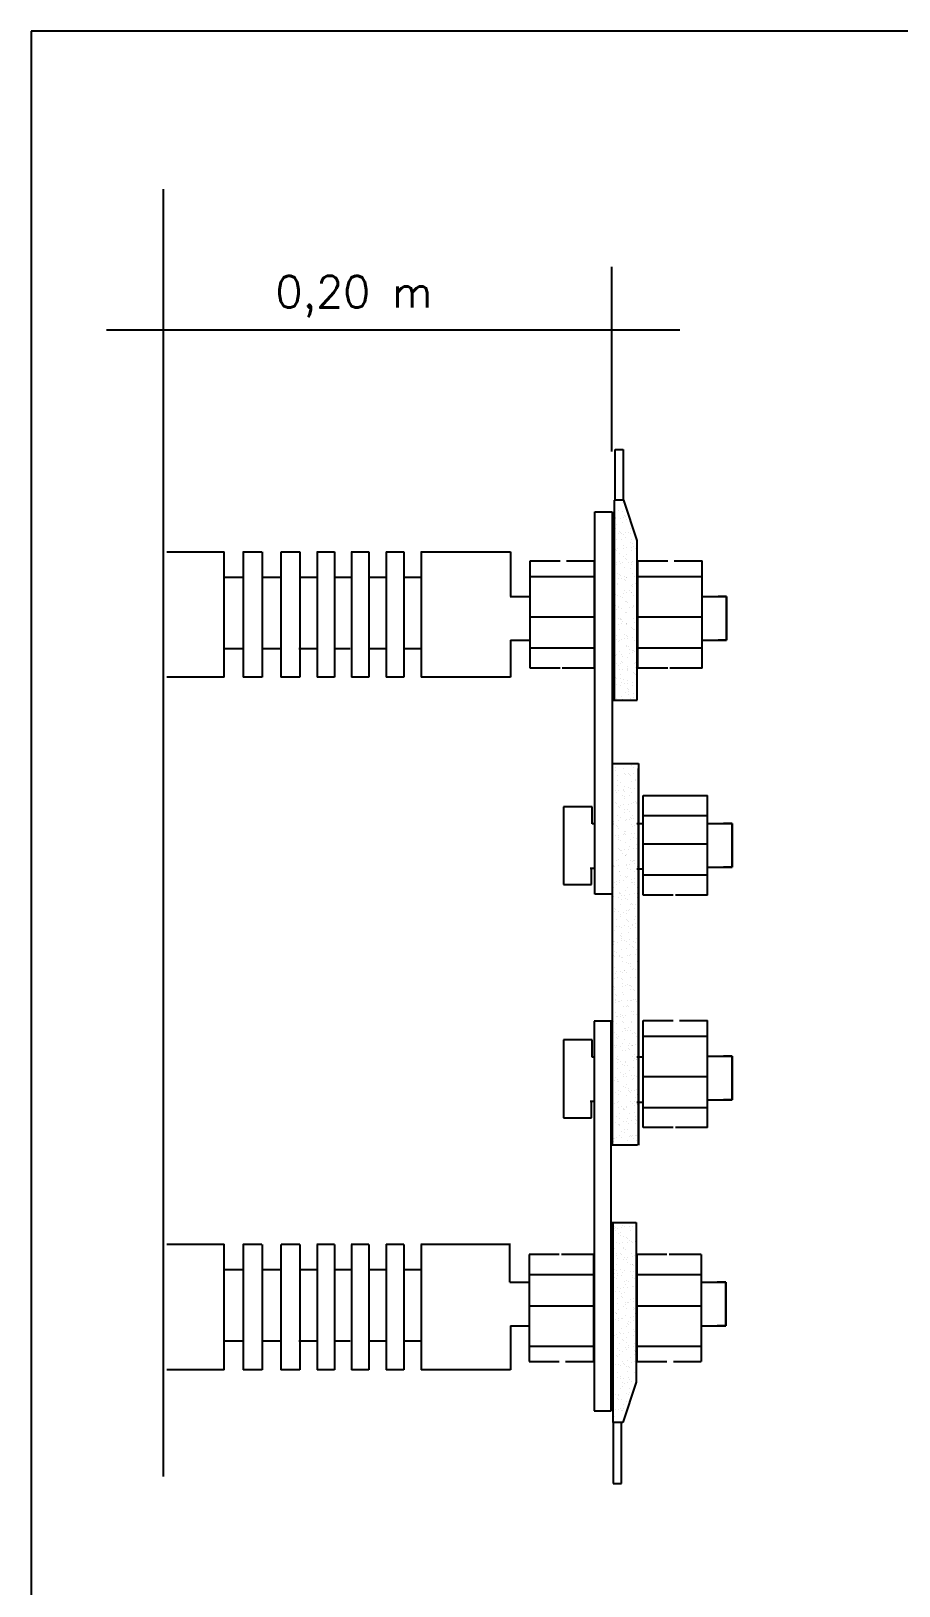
# Model space of a CAD drawing. Extents: x 0 to 0.08, y 0 to 0.13.
# Drawn here: x 0 to 0.0357, y 0.0662 to 0.1302 of the extents above; entities that cross this region are included whole.
import ezdxf

# ---------------------------------------------------------------- set-up
doc = ezdxf.new("R2010")
doc.units = 0
doc.header["$LTSCALE"] = 250
doc.header["$MEASUREMENT"] = 0
doc.layers.get('0').update_dxf_attribs({"linetype": 'CONTINUOUS'})
doc.layers.add('PARA-RAIOS', color=7, linetype='CONTINUOUS')
doc.styles.add('ROMANS', font='ROMANS', dxfattribs={"height": 150})

# ---------------------------------------------------------------- blocks, each defined once
blk = doc.blocks.new('*X0')
at = {"color": 0}
for p, q in [((38579.6, 62532.4), (38579.6, 62532.4)), ((38593.2, 62534.1), (38593.2, 62534.1)), ((38580.1, 62509.7), (38580.1, 62509.7)), ((38580.7, 62506.6), (38580.7, 62506.6)), ((38586, 62521.2), (38586, 62521.2)), ((38588.8, 62507.7), (38588.8, 62507.7)), ((38592.1, 62519), (38592.1, 62519)), ((38594.3, 62509), (38594.3, 62509)), ((38595.9, 62512.1), (38595.9, 62512.1)), ((38597.8, 62510.4), (38597.8, 62510.4)), ((38598.5, 62506.3), (38598.5, 62506.3)), ((38602.4, 62509.5), (38602.4, 62509.5)), ((38580.7, 62490.4), (38580.7, 62490.4)), ((38582.6, 62496.5), (38582.6, 62496.5)), ((38584.7, 62481.2), (38584.7, 62481.2)), ((38586.4, 62484.5), (38586.4, 62484.5)), ((38588.2, 62482.8), (38588.2, 62482.8)), ((38589.9, 62481.9), (38589.9, 62481.9)), ((38592.8, 62499.7), (38592.8, 62499.7)), ((38593.4, 62480.4), (38593.4, 62480.4)), ((38598.1, 62483), (38598.1, 62483)), ((38602.4, 62483.9), (38602.4, 62483.9)), ((38606.5, 62502.4), (38606.5, 62502.4)), ((38606.6, 62481.2), (38606.6, 62481.2)), ((38606.9, 62490.8), (38606.9, 62490.8)), ((38611.6, 62484.8), (38611.6, 62484.8)), ((38578.7, 62455.3), (38578.7, 62455.3)), ((38579.3, 62458.8), (38579.3, 62458.8)), ((38580.4, 62454.8), (38580.4, 62454.8)), ((38581.3, 62471.2), (38581.3, 62471.2)), ((38582, 62451.9), (38582, 62451.9)), ((38583.5, 62456.1), (38583.5, 62456.1)), ((38590.6, 62471.5), (38590.6, 62471.5)), ((38593.9, 62456.6), (38593.9, 62456.6)), ((38594, 62461.2), (38594, 62461.2)), ((38596.9, 62474.9), (38596.9, 62474.9)), ((38599.1, 62457.2), (38599.1, 62457.2)), ((38606.9, 62465.7), (38606.9, 62465.7)), ((38607.3, 62458.3), (38607.3, 62458.3)), ((38607.5, 62471.5), (38607.5, 62471.5)), ((38608.1, 62452.2), (38608.1, 62452.2)), ((38608.7, 62464.1), (38608.7, 62464.1)), ((38610.5, 62458.9), (38610.5, 62458.9)), ((38614.7, 62456.2), (38614.7, 62456.2)), ((38617.4, 62456.1), (38617.4, 62456.1)), ((38581.4, 62429), (38581.4, 62429)), ((38582.6, 62432.6), (38582.6, 62432.6)), ((38587.4, 62447.3), (38587.4, 62447.3)), ((38587.4, 62433.8), (38587.4, 62433.8)), ((38589.6, 62430.1), (38589.6, 62430.1)), ((38591.6, 62431.1), (38591.6, 62431.1)), ((38594.7, 62441.9), (38594.7, 62441.9)), ((38597.3, 62438.2), (38597.3, 62438.2)), ((38598.7, 62446.5), (38598.7, 62446.5)), ((38599.2, 62436.5), (38599.2, 62436.5)), ((38603.2, 62431.9), (38603.2, 62431.9)), ((38607.9, 62428.5), (38607.9, 62428.5)), ((38608.4, 62432.6), (38608.4, 62432.6)), ((38608.8, 62433), (38608.8, 62433)), ((38616.5, 62433.6), (38616.5, 62433.6)), ((38583.2, 62413.4), (38583.2, 62413.4)), ((38585.5, 62403.7), (38585.5, 62403.7)), ((38587.7, 62410.6), (38587.7, 62410.6)), ((38589.6, 62408.9), (38589.6, 62408.9)), ((38590.7, 62404.4), (38590.7, 62404.4)), ((38595.3, 62422.6), (38595.3, 62422.6)), ((38595.5, 62408.7), (38595.5, 62408.7)), ((38595.9, 62403.3), (38595.9, 62403.3)), ((38598.3, 62401), (38598.3, 62401)), ((38598.8, 62405.4), (38598.8, 62405.4)), ((38599.7, 62406.1), (38599.7, 62406.1)), ((38606.8, 62421.4), (38606.8, 62421.4)), ((38609.4, 62413.7), (38609.4, 62413.7)), ((38612.4, 62407.2), (38612.4, 62407.2)), ((38578.2, 62383.1), (38578.2, 62383.1)), ((38580, 62381.4), (38580, 62381.4)), ((38581.1, 62377.2), (38581.1, 62377.2)), ((38583.7, 62396.3), (38583.7, 62396.3)), ((38583.9, 62394.1), (38583.9, 62394.1)), ((38584.5, 62374.8), (38584.5, 62374.8)), ((38588.7, 62373.4), (38588.7, 62373.4)), ((38594.7, 62379), (38594.7, 62379)), ((38596.5, 62384.1), (38596.5, 62384.1)), ((38599.9, 62379.7), (38599.9, 62379.7)), ((38603.6, 62383.7), (38603.6, 62383.7)), ((38607.8, 62381), (38607.8, 62381)), ((38608, 62380.7), (38608, 62380.7)), ((38608.2, 62391.9), (38608.2, 62391.9)), ((38610, 62394.4), (38610, 62394.4)), ((38610.1, 62390.2), (38610.1, 62390.2)), ((38610.7, 62375.2), (38610.7, 62375.2)), ((38614.9, 62396.4), (38614.9, 62396.4)), ((38579.2, 62345.9), (38579.2, 62345.9)), ((38580.5, 62358.6), (38580.5, 62358.6)), ((38582.2, 62351.5), (38582.2, 62351.5)), ((38584.7, 62355.9), (38584.7, 62355.9)), ((38585.1, 62355.6), (38585.1, 62355.6)), ((38590.3, 62352.5), (38590.3, 62352.5)), ((38591.8, 62371.3), (38591.8, 62371.3)), ((38597.2, 62364.8), (38597.2, 62364.8)), ((38597.8, 62345.5), (38597.8, 62345.5)), ((38598.7, 62364.3), (38598.7, 62364.3)), ((38599.9, 62346.2), (38599.9, 62346.2)), ((38600.5, 62362.6), (38600.5, 62362.6)), ((38603.9, 62354.3), (38603.9, 62354.3)), ((38609.1, 62355), (38609.1, 62355)), ((38609.2, 62354.6), (38609.2, 62354.6)), ((38611.3, 62355.9), (38611.3, 62355.9)), ((38611.6, 62358.7), (38611.6, 62358.7)), ((38615.8, 62356), (38615.8, 62356)), ((38617.2, 62356.1), (38617.2, 62356.1)), ((38585.7, 62336.3), (38585.7, 62336.3)), ((38586.2, 62326.1), (38586.2, 62326.1)), ((38588.6, 62333.6), (38588.6, 62333.6)), ((38589.1, 62336.7), (38589.1, 62336.7)), ((38591, 62335), (38591, 62335)), ((38591.4, 62326.8), (38591.4, 62326.8)), ((38592.8, 62330.9), (38592.8, 62330.9)), ((38598.4, 62326.3), (38598.4, 62326.3)), ((38599.5, 62327.8), (38599.5, 62327.8)), ((38599.7, 62327.1), (38599.7, 62327.1)), ((38608, 62321.2), (38608, 62321.2)), ((38611.9, 62336.6), (38611.9, 62336.6)), ((38613.1, 62329.6), (38613.1, 62329.6)), ((38579.5, 62309.2), (38579.5, 62309.2)), ((38581.4, 62307.5), (38581.4, 62307.5)), ((38581.8, 62299.6), (38581.8, 62299.6)), ((38584.9, 62296.1), (38584.9, 62296.1)), ((38586.4, 62317), (38586.4, 62317)), ((38587, 62297.8), (38587, 62297.8)), ((38590.1, 62299.5), (38590.1, 62299.5)), ((38595.4, 62301.4), (38595.4, 62301.4)), ((38596.6, 62308.5), (38596.6, 62308.5)), ((38599.1, 62307), (38599.1, 62307)), ((38600.6, 62302.1), (38600.6, 62302.1)), ((38600.9, 62305.8), (38600.9, 62305.8)), ((38608.8, 62303.2), (38608.8, 62303.2)), ((38609.6, 62318), (38609.6, 62318)), ((38611.5, 62316.3), (38611.5, 62316.3)), ((38612.6, 62317.4), (38612.6, 62317.4)), ((38613.2, 62298.1), (38613.2, 62298.1)), ((38616, 62296.2), (38616, 62296.2)), ((38580.5, 62272), (38580.5, 62272)), ((38582.9, 62273.9), (38582.9, 62273.9)), ((38587.6, 62278.5), (38587.6, 62278.5)), ((38591.1, 62274.9), (38591.1, 62274.9)), ((38593, 62271.1), (38593, 62271.1)), ((38599.7, 62287.7), (38599.7, 62287.7)), ((38600, 62290.4), (38600, 62290.4)), ((38600.3, 62268.5), (38600.3, 62268.5)), ((38601.9, 62288.7), (38601.9, 62288.7)), ((38604.6, 62276.7), (38604.6, 62276.7)), ((38604.7, 62283.5), (38604.7, 62283.5)), ((38608.9, 62280.8), (38608.9, 62280.8)), ((38609.8, 62277.4), (38609.8, 62277.4)), ((38610.6, 62280.7), (38610.6, 62280.7)), ((38613.8, 62278.8), (38613.8, 62278.8)), ((38581.7, 62258.4), (38581.7, 62258.4)), ((38585.9, 62255.7), (38585.9, 62255.7)), ((38586.9, 62248.5), (38586.9, 62248.5)), ((38588.3, 62259.2), (38588.3, 62259.2)), ((38588.9, 62239.9), (38588.9, 62239.9)), ((38590.5, 62262.8), (38590.5, 62262.8)), ((38592.2, 62249.2), (38592.2, 62249.2)), ((38592.3, 62261.1), (38592.3, 62261.1)), ((38600.3, 62250.3), (38600.3, 62250.3)), ((38601, 62253.2), (38601, 62253.2)), ((38601, 62249.2), (38601, 62249.2)), ((38601.1, 62246), (38601.1, 62246)), ((38611, 62244.1), (38611, 62244.1)), ((38612.8, 62258.4), (38612.8, 62258.4)), ((38612.8, 62242.4), (38612.8, 62242.4)), ((38613.9, 62252.1), (38613.9, 62252.1)), ((38614.4, 62259.6), (38614.4, 62259.6)), ((38615.1, 62240.3), (38615.1, 62240.3)), ((38617, 62255.7), (38617, 62255.7)), ((38578, 62220.9), (38578, 62220.9)), ((38580.9, 62235.3), (38580.9, 62235.3)), ((38582.6, 62222), (38582.6, 62222)), ((38582.8, 62233.6), (38582.8, 62233.6)), ((38589.5, 62220.7), (38589.5, 62220.7)), ((38589.7, 62233.3), (38589.7, 62233.3)), ((38591.5, 62225.6), (38591.5, 62225.6)), ((38593.9, 62230.6), (38593.9, 62230.6)), ((38596.2, 62223.8), (38596.2, 62223.8)), ((38601.4, 62224.5), (38601.4, 62224.5)), ((38601.4, 62216.5), (38601.4, 62216.5)), ((38601.6, 62229.9), (38601.6, 62229.9)), ((38603.3, 62214.8), (38603.3, 62214.8)), ((38609.1, 62221), (38609.1, 62221)), ((38609.5, 62225.6), (38609.5, 62225.6)), ((38615.7, 62221), (38615.7, 62221)), ((38581.9, 62198.1), (38581.9, 62198.1)), ((38583.7, 62196.3), (38583.7, 62196.3)), ((38586.1, 62195.9), (38586.1, 62195.9)), ((38590.2, 62201.4), (38590.2, 62201.4)), ((38591.8, 62197.4), (38591.8, 62197.4)), ((38597.8, 62208.3), (38597.8, 62208.3)), ((38602, 62205.6), (38602, 62205.6)), ((38602.2, 62210.7), (38602.2, 62210.7)), ((38605.4, 62199.2), (38605.4, 62199.2)), ((38610.6, 62199.8), (38610.6, 62199.8)), ((38612, 62206.8), (38612, 62206.8)), ((38616.3, 62201.7), (38616.3, 62201.7)), ((38617.2, 62195.9), (38617.2, 62195.9))]:
    blk.add_line(p, q, dxfattribs=at)
blk = doc.blocks.new('*X1')
at = {"color": 0}
for p, q in [((38578.2, 61293.4), (38578.2, 61293.4)), ((38578.2, 61289.4), (38578.2, 61289.4)), ((38580, 61291.7), (38580, 61291.7)), ((38580.7, 61285.6), (38580.7, 61285.6)), ((38583.4, 61290.1), (38583.4, 61290.1)), ((38585.2, 61281.2), (38585.2, 61281.2)), ((38588.7, 61283.7), (38588.7, 61283.7)), ((38589.4, 61278.5), (38589.4, 61278.5)), ((38591.5, 61291.1), (38591.5, 61291.1)), ((38592.8, 61294.8), (38592.8, 61294.8)), ((38596.5, 61293.9), (38596.5, 61293.9)), ((38605.1, 61292.9), (38605.1, 61292.9)), ((38606.9, 61285.9), (38606.9, 61285.9)), ((38610.3, 61293.6), (38610.3, 61293.6)), ((38579.2, 61256.2), (38579.2, 61256.2)), ((38581.3, 61266.3), (38581.3, 61266.3)), ((38587.4, 61264.7), (38587.4, 61264.7)), ((38592.6, 61265.4), (38592.6, 61265.4)), ((38593.3, 61256.2), (38593.3, 61256.2)), ((38593.4, 61275.6), (38593.4, 61275.6)), ((38594, 61256.3), (38594, 61256.3)), ((38597.5, 61253.5), (38597.5, 61253.5)), ((38598.7, 61274.6), (38598.7, 61274.6)), ((38600.5, 61272.9), (38600.5, 61272.9)), ((38600.7, 61266.4), (38600.7, 61266.4)), ((38604.6, 61268.9), (38604.6, 61268.9)), ((38607.5, 61266.6), (38607.5, 61266.6)), ((38609.2, 61264.9), (38609.2, 61264.9)), ((38614.3, 61268.2), (38614.3, 61268.2)), ((38581.5, 61243.8), (38581.5, 61243.8)), ((38582, 61247), (38582, 61247)), ((38582.6, 61227.8), (38582.6, 61227.8)), ((38583, 61238.2), (38583, 61238.2)), ((38589.1, 61247.1), (38589.1, 61247.1)), ((38591, 61245.4), (38591, 61245.4)), ((38594.6, 61237), (38594.6, 61237)), ((38596.6, 61240), (38596.6, 61240)), ((38599.7, 61237.4), (38599.7, 61237.4)), ((38601.4, 61231.1), (38601.4, 61231.1)), ((38601.8, 61240.7), (38601.8, 61240.7)), ((38605.6, 61228.4), (38605.6, 61228.4)), ((38608.1, 61247.4), (38608.1, 61247.4)), ((38608.8, 61228.1), (38608.8, 61228.1)), ((38609.6, 61228.3), (38609.6, 61228.3)), ((38609.9, 61241.8), (38609.9, 61241.8)), ((38611.5, 61226.6), (38611.5, 61226.6)), ((38612.7, 61243.8), (38612.7, 61243.8)), ((38578.3, 61206), (38578.3, 61206)), ((38578.9, 61211.8), (38578.9, 61211.8)), ((38579.5, 61219.5), (38579.5, 61219.5)), ((38581.4, 61217.8), (38581.4, 61217.8)), ((38582.5, 61203.3), (38582.5, 61203.3)), ((38583.2, 61208.5), (38583.2, 61208.5)), ((38584.1, 61212.5), (38584.1, 61212.5)), ((38589.6, 61218.7), (38589.6, 61218.7)), ((38590.1, 61209.8), (38590.1, 61209.8)), ((38592.2, 61213.5), (38592.2, 61213.5)), ((38595.3, 61217.8), (38595.3, 61217.8)), ((38595.9, 61198.5), (38595.9, 61198.5)), ((38600, 61200.7), (38600, 61200.7)), ((38601.9, 61199), (38601.9, 61199)), ((38605.8, 61215.3), (38605.8, 61215.3)), ((38609.4, 61208.8), (38609.4, 61208.8)), ((38609.4, 61206.1), (38609.4, 61206.1)), ((38611, 61216), (38611, 61216)), ((38613.7, 61203.4), (38613.7, 61203.4)), ((38580.5, 61182.3), (38580.5, 61182.3)), ((38583.8, 61189.2), (38583.8, 61189.2)), ((38586.4, 61181), (38586.4, 61181)), ((38588.1, 61187.1), (38588.1, 61187.1)), ((38590.5, 61173.2), (38590.5, 61173.2)), ((38590.6, 61178.3), (38590.6, 61178.3)), ((38592.3, 61171.5), (38592.3, 61171.5)), ((38593.3, 61187.8), (38593.3, 61187.8)), ((38596.5, 61179.2), (38596.5, 61179.2)), ((38597.7, 61193.7), (38597.7, 61193.7)), ((38601.5, 61188.9), (38601.5, 61188.9)), ((38610, 61189.6), (38610, 61189.6)), ((38610.6, 61191.1), (38610.6, 61191.1)), ((38615, 61190.7), (38615, 61190.7)), ((38580.9, 61145.6), (38580.9, 61145.6)), ((38583.8, 61160.6), (38583.8, 61160.6)), ((38584.5, 61170), (38584.5, 61170)), ((38585.1, 61150.7), (38585.1, 61150.7)), ((38594.5, 61155.9), (38594.5, 61155.9)), ((38597.2, 61160), (38597.2, 61160)), ((38597.3, 61162.4), (38597.3, 61162.4)), ((38598.7, 61153.3), (38598.7, 61153.3)), ((38601, 61163.5), (38601, 61163.5)), ((38602.5, 61163.1), (38602.5, 61163.1)), ((38605.8, 61168.6), (38605.8, 61168.6)), ((38610.7, 61170.3), (38610.7, 61170.3)), ((38610.7, 61164.2), (38610.7, 61164.2)), ((38611, 61154.4), (38611, 61154.4)), ((38611.3, 61151), (38611.3, 61151)), ((38612.8, 61152.7), (38612.8, 61152.7)), ((38579.6, 61134.2), (38579.6, 61134.2)), ((38582.7, 61143.5), (38582.7, 61143.5)), ((38582.8, 61143.9), (38582.8, 61143.9)), ((38584.8, 61134.9), (38584.8, 61134.9)), ((38585.7, 61131.4), (38585.7, 61131.4)), ((38590.8, 61118.5), (38590.8, 61118.5)), ((38591.5, 61135.9), (38591.5, 61135.9)), ((38593, 61136), (38593, 61136)), ((38597.8, 61140.7), (38597.8, 61140.7)), ((38598.4, 61121.4), (38598.4, 61121.4)), ((38601.4, 61126.8), (38601.4, 61126.8)), ((38602.5, 61130.9), (38602.5, 61130.9)), ((38603.3, 61125.1), (38603.3, 61125.1)), ((38606.6, 61137.8), (38606.6, 61137.8)), ((38606.7, 61128.2), (38606.7, 61128.2)), ((38611.8, 61138.4), (38611.8, 61138.4)), ((38611.9, 61131.8), (38611.9, 61131.8)), ((38613.9, 61143.6), (38613.9, 61143.6)), ((38579.5, 61105.8), (38579.5, 61105.8)), ((38581.9, 61108.4), (38581.9, 61108.4)), ((38583.7, 61103.1), (38583.7, 61103.1)), ((38586.4, 61112.2), (38586.4, 61112.2)), ((38587, 61092.9), (38587, 61092.9)), ((38588.9, 61109.5), (38588.9, 61109.5)), ((38591.8, 61099.3), (38591.8, 61099.3)), ((38593.7, 61097.6), (38593.7, 61097.6)), ((38594.1, 61110.2), (38594.1, 61110.2)), ((38598.9, 61093.5), (38598.9, 61093.5)), ((38599.1, 61102.2), (38599.1, 61102.2)), ((38602.2, 61111.3), (38602.2, 61111.3)), ((38610.6, 61105.9), (38610.6, 61105.9)), ((38612, 61117.2), (38612, 61117.2)), ((38612.5, 61112.5), (38612.5, 61112.5)), ((38613.2, 61093.2), (38613.2, 61093.2)), ((38614.8, 61103.2), (38614.8, 61103.2)), ((38615.8, 61113.1), (38615.8, 61113.1)), ((38582.3, 61071.7), (38582.3, 61071.7)), ((38584.1, 61070), (38584.1, 61070)), ((38584.5, 61083.1), (38584.5, 61083.1)), ((38587.5, 61080.8), (38587.5, 61080.8)), ((38587.6, 61073.6), (38587.6, 61073.6)), ((38591.8, 61078.1), (38591.8, 61078.1)), ((38598.1, 61084.9), (38598.1, 61084.9)), ((38599.7, 61082.9), (38599.7, 61082.9)), ((38602.4, 61089.6), (38602.4, 61089.6)), ((38603.3, 61085.5), (38603.3, 61085.5)), ((38606.9, 61068.4), (38606.9, 61068.4)), ((38611.4, 61086.6), (38611.4, 61086.6)), ((38612.3, 61080.5), (38612.3, 61080.5)), ((38613.8, 61074), (38613.8, 61074)), ((38614.2, 61078.8), (38614.2, 61078.8)), ((38580.4, 61056.6), (38580.4, 61056.6)), ((38583.9, 61043.3), (38583.9, 61043.3)), ((38585.6, 61057.3), (38585.6, 61057.3)), ((38588.3, 61054.4), (38588.3, 61054.4)), ((38592.8, 61062), (38592.8, 61062)), ((38593.7, 61058.4), (38593.7, 61058.4)), ((38595.6, 61055.7), (38595.6, 61055.7)), ((38599.8, 61053), (38599.8, 61053)), ((38600.3, 61063.6), (38600.3, 61063.6)), ((38600.9, 61044.3), (38600.9, 61044.3)), ((38602.8, 61052.9), (38602.8, 61052.9)), ((38604.6, 61051.2), (38604.6, 61051.2)), ((38607.3, 61060.2), (38607.3, 61060.2)), ((38612.5, 61060.9), (38612.5, 61060.9)), ((38613.3, 61043.3), (38613.3, 61043.3)), ((38614.4, 61054.7), (38614.4, 61054.7)), ((38615, 61043.4), (38615, 61043.4)), ((38576.8, 61027.9), (38576.8, 61027.9)), ((38583.3, 61034.5), (38583.3, 61034.5)), ((38588.9, 61035.1), (38588.9, 61035.1)), ((38589.5, 61015.8), (38589.5, 61015.8)), ((38589.6, 61032), (38589.6, 61032)), ((38592, 61018.3), (38592, 61018.3)), ((38593.2, 61025.4), (38593.2, 61025.4)), ((38594.8, 61032.6), (38594.8, 61032.6)), ((38595.1, 61023.7), (38595.1, 61023.7)), ((38601.6, 61025.1), (38601.6, 61025.1)), ((38602.9, 61033.7), (38602.9, 61033.7)), ((38603.7, 61030.7), (38603.7, 61030.7)), ((38603.8, 61015.7), (38603.8, 61015.7)), ((38607.9, 61028), (38607.9, 61028)), ((38615.1, 61035.4), (38615.1, 61035.4)), ((38576.6, 61005.9), (38576.6, 61005.9)), ((38577.1, 61004.4), (38577.1, 61004.4)), ((38577.3, 60986.7), (38577.3, 60986.7)), ((38580.6, 61005.6), (38580.6, 61005.6)), ((38583.6, 60997.8), (38583.6, 60997.8)), ((38584.8, 61002.9), (38584.8, 61002.9)), ((38585.2, 61005.5), (38585.2, 61005.5)), ((38585.5, 60996.1), (38585.5, 60996.1)), ((38590.1, 60996.6), (38590.1, 60996.6)), ((38594.2, 60988.1), (38594.2, 60988.1)), ((38598.8, 61007.3), (38598.8, 61007.3)), ((38600, 60993.2), (38600, 60993.2)), ((38602.2, 61005.8), (38602.2, 61005.8)), ((38602.8, 60986.5), (38602.8, 60986.5)), ((38604, 61008), (38604, 61008)), ((38577, 60968.1), (38577, 60968.1)), ((38577.9, 60967.4), (38577.9, 60967.4)), ((38581.1, 60979.1), (38581.1, 60979.1)), ((38586.3, 60979.7), (38586.3, 60979.7)), ((38588.7, 60980.5), (38588.7, 60980.5)), ((38590.8, 60977.3), (38590.8, 60977.3)), ((38592.9, 60977.9), (38592.9, 60977.9)), ((38594.5, 60980.8), (38594.5, 60980.8))]:
    blk.add_line(p, q, dxfattribs=at)
blk = doc.blocks.new('*X2')
at = {"color": 0}
for p, q in [((38575.9, 62083), (38575.9, 62083)), ((38580.1, 62080.3), (38580.1, 62080.3)), ((38585.5, 62085.8), (38585.5, 62085.8)), ((38593.9, 62085.8), (38593.9, 62085.8)), ((38607, 62083), (38607, 62083)), ((38611.3, 62080.3), (38611.3, 62080.3)), ((38575.9, 62065.8), (38575.9, 62065.8)), ((38575.9, 62058.2), (38575.9, 62058.2)), ((38581, 62075.9), (38581, 62075.9)), ((38584, 62057.9), (38584, 62057.9)), ((38584.1, 62066.9), (38584.1, 62066.9)), ((38588.2, 62055.2), (38588.2, 62055.2)), ((38594.2, 62077.8), (38594.2, 62077.8)), ((38595.3, 62070.6), (38595.3, 62070.6)), ((38597.6, 62068.7), (38597.6, 62068.7)), ((38602.9, 62069.4), (38602.9, 62069.4)), ((38604.1, 62068.7), (38604.1, 62068.7)), ((38606, 62067), (38606, 62067)), ((38607.3, 62056.5), (38607.3, 62056.5)), ((38611, 62070.4), (38611, 62070.4)), ((38614.7, 62059), (38614.7, 62059)), ((38615.1, 62058), (38615.1, 62058)), ((38619.3, 62055.3), (38619.3, 62055.3)), ((38580, 62040.5), (38580, 62040.5)), ((38582.3, 62037.4), (38582.3, 62037.4)), ((38584.6, 62050.3), (38584.6, 62050.3)), ((38585.2, 62041.1), (38585.2, 62041.1)), ((38592.1, 62032.9), (38592.1, 62032.9)), ((38593.3, 62042.2), (38593.3, 62042.2)), ((38594.6, 62041.1), (38594.6, 62041.1)), ((38595.2, 62047.3), (38595.2, 62047.3)), ((38595.8, 62028), (38595.8, 62028)), ((38596.3, 62030.2), (38596.3, 62030.2)), ((38596.4, 62039.5), (38596.4, 62039.5)), ((38603.4, 62045.6), (38603.4, 62045.6)), ((38605.1, 62031.5), (38605.1, 62031.5)), ((38606.9, 62044), (38606.9, 62044)), ((38607.9, 62037.3), (38607.9, 62037.3)), ((38612.1, 62044.7), (38612.1, 62044.7)), ((38575.1, 62022.7), (38575.1, 62022.7)), ((38575.6, 62014), (38575.6, 62014)), ((38580.3, 62020.5), (38580.3, 62020.5)), ((38582.9, 62018.1), (38582.9, 62018.1)), ((38583.6, 61998.8), (38583.6, 61998.8)), ((38585, 62013.6), (38585, 62013.6)), ((38586.9, 62011.9), (38586.9, 62011.9)), ((38589.2, 62015.8), (38589.2, 62015.8)), ((38594.4, 62016.5), (38594.4, 62016.5)), ((38595.6, 62003.9), (38595.6, 62003.9)), ((38596.5, 62008.7), (38596.5, 62008.7)), ((38600.1, 62007.9), (38600.1, 62007.9)), ((38602.5, 62017.5), (38602.5, 62017.5)), ((38604.4, 62005.2), (38604.4, 62005.2)), ((38608.5, 62018), (38608.5, 62018)), ((38609.1, 61998.7), (38609.1, 61998.7)), ((38611.5, 62020.5), (38611.5, 62020.5)), ((38615.1, 62022.4), (38615.1, 62022.4)), ((38616.1, 62019.3), (38616.1, 62019.3)), ((38616.9, 62020.7), (38616.9, 62020.7)), ((38575.5, 61986), (38575.5, 61986)), ((38576.7, 61988.2), (38576.7, 61988.2)), ((38577.1, 61982.8), (38577.1, 61982.8)), ((38577.3, 61984.3), (38577.3, 61984.3)), ((38581.3, 61980.1), (38581.3, 61980.1)), ((38584.2, 61979.6), (38584.2, 61979.6)), ((38584.8, 61989.3), (38584.8, 61989.3)), ((38586, 61976.4), (38586, 61976.4)), ((38588.4, 61995.4), (38588.4, 61995.4)), ((38597.1, 61989.5), (38597.1, 61989.5)), ((38598.4, 61991.1), (38598.4, 61991.1)), ((38603.6, 61991.8), (38603.6, 61991.8)), ((38605.5, 61994.8), (38605.5, 61994.8)), ((38607.4, 61993.1), (38607.4, 61993.1)), ((38608.2, 61982.8), (38608.2, 61982.8)), ((38609.8, 61979.4), (38609.8, 61979.4)), ((38611.7, 61992.9), (38611.7, 61992.9)), ((38612.4, 61980.1), (38612.4, 61980.1)), ((38616.1, 61985.1), (38616.1, 61985.1)), ((38576.4, 61948.8), (38576.4, 61948.8)), ((38580.7, 61962.9), (38580.7, 61962.9)), ((38584.8, 61960.3), (38584.8, 61960.3)), ((38585.1, 61957.7), (38585.1, 61957.7)), ((38585.9, 61963.6), (38585.9, 61963.6)), ((38589.4, 61955), (38589.4, 61955)), ((38594, 61964.6), (38594, 61964.6)), ((38595.9, 61967.2), (38595.9, 61967.2)), ((38596.5, 61970.4), (38596.5, 61970.4)), ((38597.7, 61970.2), (38597.7, 61970.2)), ((38597.8, 61965.6), (38597.8, 61965.6)), ((38598.3, 61950.9), (38598.3, 61950.9)), ((38604.5, 61945.4), (38604.5, 61945.4)), ((38606.5, 61957.6), (38606.5, 61957.6)), ((38607.6, 61966.4), (38607.6, 61966.4)), ((38610.4, 61960.2), (38610.4, 61960.2)), ((38612.8, 61967.1), (38612.8, 61967.1)), ((38616.3, 61957.8), (38616.3, 61957.8)), ((38616.4, 61948.5), (38616.4, 61948.5)), ((38618.3, 61946.8), (38618.3, 61946.8)), ((38576.3, 61936.4), (38576.3, 61936.4)), ((38581.5, 61920.3), (38581.5, 61920.3)), ((38585.5, 61941), (38585.5, 61941)), ((38586.1, 61921.8), (38586.1, 61921.8)), ((38586.4, 61939.7), (38586.4, 61939.7)), ((38588.2, 61938), (38588.2, 61938)), ((38589.9, 61938.2), (38589.9, 61938.2)), ((38593.2, 61932.7), (38593.2, 61932.7)), ((38595.1, 61938.9), (38595.1, 61938.9)), ((38596.9, 61930), (38596.9, 61930)), ((38597.4, 61930), (38597.4, 61930)), ((38599, 61931.7), (38599, 61931.7)), ((38603.2, 61940), (38603.2, 61940)), ((38606.9, 61920.9), (38606.9, 61920.9)), ((38608.7, 61919.2), (38608.7, 61919.2)), ((38611, 61940.9), (38611, 61940.9)), ((38611.7, 61921.6), (38611.7, 61921.6)), ((38612.6, 61920.3), (38612.6, 61920.3)), ((38616.8, 61941.7), (38616.8, 61941.7)), ((38576.8, 61912.1), (38576.8, 61912.1)), ((38577.4, 61910.7), (38577.4, 61910.7)), ((38578.7, 61910.4), (38578.7, 61910.4)), ((38585.6, 61911.7), (38585.6, 61911.7)), ((38586.7, 61902.5), (38586.7, 61902.5)), ((38587.4, 61902.5), (38587.4, 61902.5)), ((38589.6, 61895.2), (38589.6, 61895.2)), ((38597.3, 61893.3), (38597.3, 61893.3)), ((38599.1, 61913.5), (38599.1, 61913.5)), ((38599.2, 61891.7), (38599.2, 61891.7)), ((38599.6, 61912.4), (38599.6, 61912.4)), ((38600.2, 61893.1), (38600.2, 61893.1)), ((38601.3, 61907.6), (38601.3, 61907.6)), ((38604.3, 61914.2), (38604.3, 61914.2)), ((38605.5, 61904.9), (38605.5, 61904.9)), ((38612.3, 61902.4), (38612.3, 61902.4)), ((38612.5, 61915.3), (38612.5, 61915.3)), ((38617.4, 61911.2), (38617.4, 61911.2)), ((38577.8, 61874.9), (38577.8, 61874.9)), ((38578.2, 61882.5), (38578.2, 61882.5)), ((38581.4, 61885.3), (38581.4, 61885.3)), ((38582.5, 61879.8), (38582.5, 61879.8)), ((38586.6, 61886), (38586.6, 61886)), ((38587.3, 61883.2), (38587.3, 61883.2)), ((38587.7, 61865.8), (38587.7, 61865.8)), ((38594.8, 61887.1), (38594.8, 61887.1)), ((38597.6, 61870.2), (38597.6, 61870.2)), ((38600.9, 61873.9), (38600.9, 61873.9)), ((38607.9, 61883.7), (38607.9, 61883.7)), ((38608.4, 61888.8), (38608.4, 61888.8)), ((38609.4, 61882.6), (38609.4, 61882.6)), ((38612.9, 61883.1), (38612.9, 61883.1)), ((38613.6, 61889.5), (38613.6, 61889.5)), ((38613.6, 61879.9), (38613.6, 61879.9)), ((38617.8, 61874.6), (38617.8, 61874.6)), ((38574.5, 61853.6), (38574.5, 61853.6)), ((38574.6, 61845.1), (38574.6, 61845.1)), ((38577.1, 61858.8), (38577.1, 61858.8)), ((38578.2, 61838.2), (38578.2, 61838.2)), ((38586.3, 61857.5), (38586.3, 61857.5)), ((38588, 61864), (38588, 61864)), ((38588.6, 61844.7), (38588.6, 61844.7)), ((38589.6, 61864.1), (38589.6, 61864.1)), ((38590.5, 61854.8), (38590.5, 61854.8)), ((38590.7, 61860.6), (38590.7, 61860.6)), ((38595.9, 61861.3), (38595.9, 61861.3)), ((38598.3, 61856.1), (38598.3, 61856.1)), ((38601.5, 61854.6), (38601.5, 61854.6)), ((38604, 61862.4), (38604, 61862.4)), ((38605.7, 61845.1), (38605.7, 61845.1)), ((38608.2, 61847), (38608.2, 61847)), ((38610.1, 61845.3), (38610.1, 61845.3)), ((38613.6, 61863.8), (38613.6, 61863.8)), ((38614.2, 61844.6), (38614.2, 61844.6)), ((38617.5, 61857.6), (38617.5, 61857.6)), ((38617.6, 61864.2), (38617.6, 61864.2)), ((38575.1, 61834.3), (38575.1, 61834.3)), ((38575.7, 61815.1), (38575.7, 61815.1)), ((38578.2, 61833.1), (38578.2, 61833.1)), ((38580, 61836.5), (38580, 61836.5)), ((38582.6, 61820), (38582.6, 61820)), ((38586.3, 61834.2), (38586.3, 61834.2)), ((38588.7, 61828.6), (38588.7, 61828.6)), ((38589.2, 61825.4), (38589.2, 61825.4)), ((38594.4, 61832.5), (38594.4, 61832.5)), ((38598.6, 61829.8), (38598.6, 61829.8)), ((38598.7, 61819.5), (38598.7, 61819.5)), ((38599.9, 61835.9), (38599.9, 61835.9)), ((38600.5, 61817.8), (38600.5, 61817.8)), ((38602.1, 61835.3), (38602.1, 61835.3)), ((38602.8, 61816), (38602.8, 61816)), ((38605.1, 61836.6), (38605.1, 61836.6)), ((38613.2, 61837.7), (38613.2, 61837.7)), ((38613.8, 61820.1), (38613.8, 61820.1)), ((38614.3, 61812), (38614.3, 61812)), ((38614.8, 61825.3), (38614.8, 61825.3)), ((38618.8, 61837.3), (38618.8, 61837.3)), ((38575.5, 61804.7), (38575.5, 61804.7)), ((38576.4, 61795.8), (38576.4, 61795.8)), ((38579.2, 61801), (38579.2, 61801)), ((38582.2, 61807.7), (38582.2, 61807.7)), ((38587.4, 61808.4), (38587.4, 61808.4)), ((38589.1, 61791.9), (38589.1, 61791.9)), ((38589.9, 61806.2), (38589.9, 61806.2)), ((38590.5, 61786.9), (38590.5, 61786.9)), ((38590.7, 61795), (38590.7, 61795)), ((38591, 61790.2), (38591, 61790.2)), ((38595.5, 61809.5), (38595.5, 61809.5)), ((38602.5, 61807.4), (38602.5, 61807.4)), ((38603.4, 61796.8), (38603.4, 61796.8)), ((38604.7, 61784.8), (38604.7, 61784.8)), ((38606.7, 61804.7), (38606.7, 61804.7)), ((38609.1, 61811.3), (38609.1, 61811.3)), ((38609.2, 61809.8), (38609.2, 61809.8)), ((38615.4, 61806), (38615.4, 61806)), ((38616.1, 61786.8), (38616.1, 61786.8)), ((38618.3, 61786.6), (38618.3, 61786.6)), ((38619.2, 61800.7), (38619.2, 61800.7)), ((38577, 61776.5), (38577, 61776.5)), ((38577.8, 61781.3), (38577.8, 61781.3)), ((38579.4, 61782.3), (38579.4, 61782.3)), ((38579.5, 61764.3), (38579.5, 61764.3)), ((38581.4, 61762.6), (38581.4, 61762.6)), ((38583.6, 61779.6), (38583.6, 61779.6)), ((38591.1, 61767.6), (38591.1, 61767.6)), ((38591.4, 61783.1), (38591.4, 61783.1)), ((38596.6, 61783.7), (38596.6, 61783.7)), ((38598.8, 61770), (38598.8, 61770)), ((38599.7, 61782.2), (38599.7, 61782.2)), ((38600.6, 61758.4), (38600.6, 61758.4)), ((38604, 61777.5), (38604, 61777.5)), ((38604.6, 61758.2), (38604.6, 61758.2)), ((38605.8, 61759.1), (38605.8, 61759.1)), ((38609.6, 61773.1), (38609.6, 61773.1)), ((38610.5, 61782.4), (38610.5, 61782.4)), ((38611.5, 61771.4), (38611.5, 61771.4)), ((38614, 61760.1), (38614, 61760.1)), ((38614.8, 61779.7), (38614.8, 61779.7)), ((38616.7, 61767.5), (38616.7, 61767.5)), ((38575.7, 61744.9), (38575.7, 61744.9)), ((38577.6, 61757.3), (38577.6, 61757.3)), ((38578.3, 61738), (38578.3, 61738)), ((38578.9, 61755.5), (38578.9, 61755.5)), ((38587, 61756.6), (38587, 61756.6)), ((38587.5, 61757.3), (38587.5, 61757.3)), ((38590.1, 61754.7), (38590.1, 61754.7)), ((38591.7, 61754.6), (38591.7, 61754.6)), ((38591.8, 61748.4), (38591.8, 61748.4)), ((38595.6, 61732.2), (38595.6, 61732.2)), ((38596.3, 61731.9), (38596.3, 61731.9)), ((38600, 61745.6), (38600, 61745.6)), ((38601.9, 61743.9), (38601.9, 61743.9)), ((38605.3, 61739), (38605.3, 61739)), ((38606.9, 61744.9), (38606.9, 61744.9)), ((38609.8, 61733.7), (38609.8, 61733.7)), ((38610.6, 61735.9), (38610.6, 61735.9)), ((38615, 61734.4), (38615, 61734.4)), ((38617.3, 61748.2), (38617.3, 61748.2)), ((38618.6, 61757.3), (38618.6, 61757.3)), ((38578.9, 61718.7), (38578.9, 61718.7)), ((38580.5, 61727.1), (38580.5, 61727.1)), ((38582.9, 61730.2), (38582.9, 61730.2)), ((38583.8, 61719.8), (38583.8, 61719.8)), ((38588.1, 61730.8), (38588.1, 61730.8)), ((38590.5, 61718), (38590.5, 61718)), ((38592.1, 61705.5), (38592.1, 61705.5)), ((38592.3, 61716.3), (38592.3, 61716.3)), ((38592.4, 61729.1), (38592.4, 61729.1)), ((38593, 61709.8), (38593, 61709.8)), ((38597.3, 61706.2), (38597.3, 61706.2)), ((38599.8, 61729.5), (38599.8, 61729.5)), ((38601, 61708.3), (38601, 61708.3)), ((38603.6, 61707.2), (38603.6, 61707.2)), ((38605.5, 61707.2), (38605.5, 61707.2)), ((38605.9, 61719.7), (38605.9, 61719.7)), ((38614.9, 61719.9), (38614.9, 61719.9)), ((38618, 61729), (38618, 61729)), ((38618.6, 61709.7), (38618.6, 61709.7)), ((38619.1, 61709), (38619.1, 61709)), ((38576.7, 61704.4), (38576.7, 61704.4)), ((38578.6, 61703.7), (38578.6, 61703.7)), ((38579.5, 61699.5), (38579.5, 61699.5)), ((38580.2, 61680.2), (38580.2, 61680.2)), ((38580.6, 61682.1), (38580.6, 61682.1)), ((38580.9, 61690.4), (38580.9, 61690.4)), ((38582.8, 61688.7), (38582.8, 61688.7)), ((38584.8, 61679.4), (38584.8, 61679.4)), ((38587.8, 61679), (38587.8, 61679)), ((38591.5, 61680.8), (38591.5, 61680.8)), ((38591.9, 61694.8), (38591.9, 61694.8)), ((38593.6, 61690.5), (38593.6, 61690.5)), ((38601.4, 61680.8), (38601.4, 61680.8)), ((38606.5, 61700.4), (38606.5, 61700.4)), ((38606.6, 61681.5), (38606.6, 61681.5)), ((38607.2, 61681.2), (38607.2, 61681.2)), ((38607.8, 61704.5), (38607.8, 61704.5)), ((38611, 61699.2), (38611, 61699.2)), ((38611.7, 61682.2), (38611.7, 61682.2)), ((38612.8, 61697.5), (38612.8, 61697.5)), ((38614.7, 61682.6), (38614.7, 61682.6)), ((38615.9, 61679.5), (38615.9, 61679.5)), ((38619.2, 61690.4), (38619.2, 61690.4)), ((38574.4, 61677.3), (38574.4, 61677.3)), ((38579.6, 61677.9), (38579.6, 61677.9)), ((38580.8, 61660.9), (38580.8, 61660.9)), ((38581.9, 61653.2), (38581.9, 61653.2)), ((38583.7, 61652.6), (38583.7, 61652.6)), ((38588.6, 61657.1), (38588.6, 61657.1)), ((38588.9, 61653.3), (38588.9, 61653.3)), ((38592.9, 61654.4), (38592.9, 61654.4)), ((38594.3, 61671.3), (38594.3, 61671.3)), ((38594.9, 61652), (38594.9, 61652)), ((38597, 61654.3), (38597, 61654.3)), ((38600, 61669.7), (38600, 61669.7)), ((38601.4, 61671.7), (38601.4, 61671.7)), ((38603.3, 61670), (38603.3, 61670)), ((38607.8, 61661.9), (38607.8, 61661.9)), ((38610.6, 61656.1), (38610.6, 61656.1)), ((38612, 61662), (38612, 61662)), ((38615.8, 61656.8), (38615.8, 61656.8)), ((38576.9, 61644.6), (38576.9, 61644.6)), ((38579.3, 61626.1), (38579.3, 61626.1)), ((38581.4, 61641.7), (38581.4, 61641.7)), ((38591.8, 61644.1), (38591.8, 61644.1)), ((38592.9, 61627.9), (38592.9, 61627.9)), ((38593.7, 61642.4), (38593.7, 61642.4)), ((38595.5, 61632.7), (38595.5, 61632.7)), ((38596.7, 61632), (38596.7, 61632)), ((38598.1, 61628.6), (38598.1, 61628.6)), ((38600.9, 61629.3), (38600.9, 61629.3)), ((38602.4, 61634.4), (38602.4, 61634.4)), ((38606.2, 61629.7), (38606.2, 61629.7)), ((38608, 61644.7), (38608, 61644.7)), ((38608.4, 61642.6), (38608.4, 61642.6)), ((38612.3, 61625.3), (38612.3, 61625.3)), ((38575.2, 61599.7), (38575.2, 61599.7)), ((38577.9, 61604.2), (38577.9, 61604.2)), ((38580.4, 61600.4), (38580.4, 61600.4)), ((38582, 61622.4), (38582, 61622.4)), ((38582.3, 61616.5), (38582.3, 61616.5)), ((38582.7, 61603.1), (38582.7, 61603.1)), ((38584.1, 61614.9), (38584.1, 61614.9)), ((38585, 61619.6), (38585, 61619.6)), ((38588.5, 61601.4), (38588.5, 61601.4)), ((38592.8, 61606.9), (38592.8, 61606.9)), ((38596.2, 61613.5), (38596.2, 61613.5)), ((38602.1, 61603.2), (38602.1, 61603.2)), ((38604.8, 61607), (38604.8, 61607)), ((38607.3, 61603.9), (38607.3, 61603.9)), ((38609, 61604.3), (38609, 61604.3)), ((38609.1, 61623.4), (38609.1, 61623.4)), ((38609.7, 61604.1), (38609.7, 61604.1)), ((38614.2, 61623.6), (38614.2, 61623.6)), ((38615.4, 61605), (38615.4, 61605)), ((38616.1, 61619.7), (38616.1, 61619.7)), ((38574.6, 61587.3), (38574.6, 61587.3)), ((38581.7, 61581.9), (38581.7, 61581.9)), ((38583.3, 61583.9), (38583.3, 61583.9)), ((38583.3, 61579.3), (38583.3, 61579.3)), ((38584.4, 61575), (38584.4, 61575)), ((38585.9, 61579.2), (38585.9, 61579.2)), ((38589.6, 61575.7), (38589.6, 61575.7)), ((38593, 61594.6), (38593, 61594.6)), ((38596.8, 61594.2), (38596.8, 61594.2)), ((38597.4, 61574.9), (38597.4, 61574.9)), ((38597.7, 61576.8), (38597.7, 61576.8)), ((38602.8, 61597.8), (38602.8, 61597.8)), ((38604.6, 61596.1), (38604.6, 61596.1)), ((38610.3, 61584.8), (38610.3, 61584.8)), ((38611.3, 61578.5), (38611.3, 61578.5)), ((38612.9, 61581.9), (38612.9, 61581.9)), ((38613.3, 61588.1), (38613.3, 61588.1)), ((38616.5, 61579.2), (38616.5, 61579.2)), ((38617.1, 61579.2), (38617.1, 61579.2)), ((38580, 61548.5), (38580, 61548.5)), ((38583.9, 61564.6), (38583.9, 61564.6)), ((38584.6, 61545.3), (38584.6, 61545.3)), ((38589.8, 61556.8), (38589.8, 61556.8)), ((38593.2, 61570.2), (38593.2, 61570.2)), ((38593.6, 61550.3), (38593.6, 61550.3)), ((38594, 61554.1), (38594, 61554.1)), ((38595.1, 61568.5), (38595.1, 61568.5)), ((38598.1, 61555.7), (38598.1, 61555.7)), ((38598.8, 61551), (38598.8, 61551)), ((38601.1, 61569.5), (38601.1, 61569.5)), ((38603.8, 61560.5), (38603.8, 61560.5)), ((38607, 61552.1), (38607, 61552.1)), ((38610.9, 61565.6), (38610.9, 61565.6)), ((38611.6, 61546.3), (38611.6, 61546.3)), ((38613.7, 61551.4), (38613.7, 61551.4)), ((38615.6, 61549.7), (38615.6, 61549.7)), ((38575.9, 61522.1), (38575.9, 61522.1)), ((38578.1, 61544.4), (38578.1, 61544.4)), ((38581.1, 61522.8), (38581.1, 61522.8)), ((38583.6, 61542.6), (38583.6, 61542.6)), ((38585.2, 61526.1), (38585.2, 61526.1)), ((38585.5, 61541), (38585.5, 61541)), ((38586.1, 61519.4), (38586.1, 61519.4)), ((38589.3, 61523.9), (38589.3, 61523.9)), ((38594.2, 61533), (38594.2, 61533)), ((38597.9, 61531.8), (38597.9, 61531.8)), ((38598.7, 61536.4), (38598.7, 61536.4)), ((38602.1, 61529.1), (38602.1, 61529.1)), ((38602.8, 61525.6), (38602.8, 61525.6)), ((38604.1, 61523.9), (38604.1, 61523.9)), ((38606, 61522.2), (38606, 61522.2)), ((38608, 61526.3), (38608, 61526.3)), ((38609.2, 61544.5), (38609.2, 61544.5)), ((38612.2, 61527), (38612.2, 61527)), ((38616.2, 61527.4), (38616.2, 61527.4)), ((38617.3, 61519.4), (38617.3, 61519.4)), ((38574.8, 61506.7), (38574.8, 61506.7)), ((38575.9, 61513.4), (38575.9, 61513.4)), ((38579, 61504), (38579, 61504)), ((38584.6, 61505.4), (38584.6, 61505.4)), ((38585.1, 61497.4), (38585.1, 61497.4)), ((38585.8, 61506.8), (38585.8, 61506.8)), ((38590.4, 61498.1), (38590.4, 61498.1)), ((38594.2, 61494.3), (38594.2, 61494.3)), ((38594.6, 61496.3), (38594.6, 61496.3)), ((38596.4, 61494.6), (38596.4, 61494.6)), ((38598.5, 61499.2), (38598.5, 61499.2)), ((38599.3, 61517.1), (38599.3, 61517.1)), ((38599.9, 61497.9), (38599.9, 61497.9)), ((38606, 61506.8), (38606, 61506.8)), ((38610.2, 61504.1), (38610.2, 61504.1)), ((38612.1, 61501), (38612.1, 61501)), ((38612.8, 61507.8), (38612.8, 61507.8)), ((38614.7, 61514.2), (38614.7, 61514.2)), ((38617.3, 61501.7), (38617.3, 61501.7)), ((38575.1, 61477.9), (38575.1, 61477.9)), ((38580.8, 61471), (38580.8, 61471)), ((38582.9, 61481.7), (38582.9, 61481.7)), ((38585, 61468.7), (38585, 61468.7)), ((38586.5, 61487.5), (38586.5, 61487.5)), ((38586.9, 61467.1), (38586.9, 61467.1)), ((38587.1, 61479), (38587.1, 61479)), ((38587.1, 61468.2), (38587.1, 61468.2)), ((38594.4, 61472.7), (38594.4, 61472.7)), ((38599.6, 61473.4), (38599.6, 61473.4)), ((38600.6, 61478.6), (38600.6, 61478.6)), ((38602.3, 61469.3), (38602.3, 61469.3)), ((38605.1, 61486.6), (38605.1, 61486.6)), ((38607.7, 61474.5), (38607.7, 61474.5)), ((38613.5, 61488.5), (38613.5, 61488.5)), ((38614, 61481.7), (38614, 61481.7)), ((38614.1, 61469.2), (38614.1, 61469.2)), ((38615.1, 61477.5), (38615.1, 61477.5)), ((38616.9, 61475.8), (38616.9, 61475.8)), ((38618.2, 61479), (38618.2, 61479)), ((38575, 61459), (38575, 61459)), ((38575.5, 61441.2), (38575.5, 61441.2)), ((38575.7, 61439.7), (38575.7, 61439.7)), ((38576.7, 61444.5), (38576.7, 61444.5)), ((38577.3, 61439.5), (38577.3, 61439.5)), ((38579.2, 61444.2), (38579.2, 61444.2)), ((38581.9, 61445.2), (38581.9, 61445.2)), ((38587.7, 61449), (38587.7, 61449)), ((38590, 61446.3), (38590, 61446.3)), ((38591, 61456.6), (38591, 61456.6)), ((38595.2, 61453.9), (38595.2, 61453.9)), ((38595.6, 61459.1), (38595.6, 61459.1)), ((38601.2, 61459.3), (38601.2, 61459.3)), ((38601.8, 61440.1), (38601.8, 61440.1)), ((38603.6, 61448.1), (38603.6, 61448.1)), ((38605.5, 61450), (38605.5, 61450)), ((38607.4, 61448.3), (38607.4, 61448.3)), ((38608.8, 61448.8), (38608.8, 61448.8)), ((38610.4, 61444.3), (38610.4, 61444.3)), ((38614.7, 61450), (38614.7, 61450)), ((38616.1, 61440.3), (38616.1, 61440.3)), ((38616.9, 61449.8), (38616.9, 61449.8))]:
    blk.add_line(p, q, dxfattribs=at)

msp = doc.modelspace()

# ---------------------------------------------------------------- linework, layer by layer
at = {"layer": 'PARA-RAIOS'}
for p, q in [((0.0803, 0.1302), (0, 0.1302)), ((0, 0.1302), (0, 0)), ((0.00544, 0.1237), (0.00544, 0.0707)), ((0.0239, 0.1129), (0.0239, 0.1205)), ((0.0031, 0.1179), (0.0267, 0.1179)), ((0.024039, 0.112979), (0.02436, 0.112979)), ((0.024039, 0.110897), (0.024039, 0.112979)), ((0.02436, 0.112979), (0.02436, 0.110897)), ((0.02399, 0.110894), (0.02399, 0.102661)), ((0.024149, 0.110894), (0.02399, 0.110894)), ((0.024387, 0.110894), (0.024149, 0.110894)), ((0.024939, 0.109233), (0.024387, 0.110894)), ((0.023199, 0.094671), (0.023199, 0.110418)), ((0.023199, 0.110418), (0.02391, 0.110418)), ((0.02391, 0.110418), (0.02391, 0.094671)), ((0.024939, 0.102661), (0.024939, 0.109233)), ((0.00559, 0.108771), (0.00795, 0.108771)), ((0.00795, 0.103601), (0.00795, 0.108771)), ((0.008717, 0.10876), (0.008726, 0.10876)), ((0.008726, 0.108771), (0.008726, 0.103601)), ((0.008726, 0.108771), (0.00949, 0.108771)), ((0.009502, 0.10876), (0.009502, 0.103601)), ((0.010277, 0.10876), (0.010277, 0.103601)), ((0.010284, 0.108771), (0.011057, 0.108771)), ((0.011053, 0.10876), (0.011053, 0.103601)), ((0.011763, 0.108771), (0.012489, 0.108771)), ((0.011771, 0.10876), (0.011771, 0.103601)), ((0.01249, 0.10876), (0.01249, 0.103601)), ((0.013175, 0.108771), (0.013901, 0.108771)), ((0.013179, 0.10876), (0.013179, 0.103601)), ((0.013897, 0.10876), (0.013897, 0.103601)), ((0.014616, 0.108771), (0.014616, 0.103601)), ((0.014616, 0.108771), (0.015337, 0.108771)), ((0.015334, 0.10876), (0.015334, 0.103601)), ((0.016043, 0.108771), (0.019731, 0.108771)), ((0.016052, 0.10876), (0.016052, 0.103601)), ((0.019731, 0.108771), (0.019731, 0.106926)), ((0.020531, 0.10839), (0.02159, 0.10839)), ((0.020531, 0.10398), (0.020531, 0.10839)), ((0.02159, 0.10839), (0.021766, 0.10839)), ((0.022031, 0.10839), (0.023178, 0.10839)), ((0.023178, 0.10398), (0.023178, 0.10839)), ((0.024963, 0.10398), (0.024963, 0.10839)), ((0.024963, 0.10839), (0.026022, 0.10839)), ((0.026022, 0.10839), (0.026198, 0.10839)), ((0.026463, 0.10839), (0.02761, 0.10839)), ((0.02761, 0.10398), (0.02761, 0.10839)), ((0.007944, 0.10772), (0.008717, 0.10772)), ((0.00949, 0.10772), (0.010284, 0.10772)), ((0.011057, 0.10772), (0.011763, 0.10772)), ((0.012489, 0.10772), (0.013175, 0.10772)), ((0.013901, 0.10772), (0.014608, 0.10772)), ((0.015337, 0.10772), (0.016054, 0.10772)), ((0.02052, 0.107751), (0.023167, 0.107751)), ((0.024951, 0.107751), (0.027599, 0.107751)), ((0.019711, 0.106926), (0.019731, 0.106926)), ((0.019731, 0.106926), (0.020528, 0.106926)), ((0.023168, 0.106926), (0.023199, 0.106926)), ((0.0276, 0.106926), (0.027631, 0.106926)), ((0.027631, 0.106926), (0.028623, 0.106926)), ((0.028623, 0.106926), (0.02827, 0.106926)), ((0.028623, 0.106926), (0.028623, 0.105126)), ((0.028623, 0.105126), (0.028623, 0.106926)), ((0.02052, 0.106089), (0.023167, 0.106089)), ((0.024951, 0.106089), (0.027599, 0.106089)), ((0.019731, 0.105126), (0.020443, 0.105126)), ((0.019731, 0.105126), (0.019731, 0.103601)), ((0.019731, 0.105126), (0.020528, 0.105126)), ((0.023168, 0.105126), (0.023199, 0.105126)), ((0.0276, 0.105126), (0.027631, 0.105126)), ((0.027631, 0.105126), (0.028623, 0.105126)), ((0.028623, 0.105126), (0.02827, 0.105126)), ((0.007944, 0.104786), (0.008726, 0.104786)), ((0.009491, 0.104786), (0.010267, 0.104786)), ((0.011024, 0.104786), (0.011743, 0.104786)), ((0.012489, 0.104786), (0.013131, 0.104786)), ((0.013901, 0.104786), (0.014631, 0.104786)), ((0.015337, 0.104786), (0.016024, 0.104786)), ((0.02052, 0.104811), (0.023167, 0.104811)), ((0.024951, 0.104811), (0.027599, 0.104811)), ((0.021766, 0.10398), (0.020531, 0.10398)), ((0.023178, 0.10398), (0.021855, 0.10398)), ((0.026198, 0.10398), (0.024963, 0.10398)), ((0.02761, 0.10398), (0.026286, 0.10398)), ((0.00795, 0.103601), (0.00559, 0.103601)), ((0.009502, 0.103601), (0.008726, 0.103601)), ((0.011053, 0.103601), (0.010277, 0.103601)), ((0.01249, 0.103601), (0.011771, 0.103601)), ((0.013897, 0.103601), (0.013179, 0.103601)), ((0.015334, 0.103601), (0.014616, 0.103601)), ((0.019731, 0.103601), (0.016052, 0.103601)), ((0.02391, 0.102661), (0.024939, 0.102661)), ((0.023906, 0.100047), (0.024989, 0.100047)), ((0.023906, 0.100022), (0.023906, 0.084342)), ((0.024989, 0.100047), (0.024989, 0.084342)), ((0.024989, 0.084342), (0.024989, 0.099851)), ((0.025188, 0.094637), (0.025188, 0.098735)), ((0.025188, 0.098735), (0.026247, 0.098735)), ((0.025827, 0.098735), (0.027836, 0.098735)), ((0.026247, 0.098735), (0.026424, 0.098735)), ((0.027836, 0.094637), (0.027836, 0.098735)), ((0.021913, 0.098273), (0.021913, 0.095068)), ((0.023091, 0.098273), (0.021913, 0.098273)), ((0.023091, 0.097565), (0.023091, 0.098273)), ((0.023178, 0.097565), (0.023091, 0.097565)), ((0.02516, 0.097565), (0.02493, 0.097565)), ((0.025177, 0.097909), (0.027824, 0.097909)), ((0.027826, 0.097582), (0.027857, 0.097582)), ((0.027857, 0.097582), (0.028849, 0.097582)), ((0.028849, 0.097582), (0.028496, 0.097582)), ((0.028849, 0.097582), (0.028849, 0.095782)), ((0.028849, 0.095782), (0.028849, 0.097582)), ((0.025177, 0.096746), (0.027824, 0.096746)), ((0.023178, 0.095734), (0.023005, 0.095734)), ((0.023063, 0.095068), (0.023063, 0.095734)), ((0.02493, 0.095713), (0.02516, 0.095713)), ((0.025177, 0.095468), (0.027824, 0.095468)), ((0.027826, 0.095782), (0.027857, 0.095782)), ((0.027857, 0.095782), (0.028849, 0.095782)), ((0.028849, 0.095782), (0.028496, 0.095782)), ((0.021913, 0.095068), (0.023063, 0.095068)), ((0.02391, 0.094671), (0.023199, 0.094671)), ((0.023199, 0.094671), (0.023199, 0.094671)), ((0.026424, 0.094637), (0.025188, 0.094637)), ((0.027836, 0.094637), (0.026512, 0.094637)), ((0.023165, 0.089445), (0.023165, 0.073407)), ((0.023165, 0.089445), (0.023165, 0.089445)), ((0.023876, 0.089445), (0.023165, 0.089445)), ((0.023876, 0.073407), (0.023876, 0.089445)), ((0.025188, 0.085065), (0.025188, 0.089475)), ((0.025188, 0.089475), (0.026247, 0.089475)), ((0.026247, 0.089475), (0.026424, 0.089475)), ((0.026688, 0.089475), (0.027836, 0.089475)), ((0.027836, 0.085065), (0.027836, 0.089475)), ((0.021913, 0.08868), (0.021913, 0.085475)), ((0.023091, 0.08868), (0.021913, 0.08868)), ((0.023091, 0.087972), (0.023091, 0.08868)), ((0.025177, 0.088836), (0.027824, 0.088836)), ((0.023178, 0.087972), (0.023091, 0.087972)), ((0.02516, 0.087972), (0.02493, 0.087972)), ((0.027826, 0.08801), (0.027857, 0.08801)), ((0.027857, 0.08801), (0.028849, 0.08801)), ((0.028849, 0.08801), (0.028496, 0.08801)), ((0.028849, 0.08801), (0.028849, 0.08621)), ((0.028849, 0.08621), (0.028849, 0.08801)), ((0.025177, 0.087174), (0.027824, 0.087174)), ((0.023178, 0.086141), (0.023005, 0.086141)), ((0.023063, 0.085475), (0.023063, 0.086141)), ((0.02493, 0.08612), (0.02516, 0.08612)), ((0.025177, 0.085896), (0.027824, 0.085896)), ((0.027826, 0.08621), (0.027857, 0.08621)), ((0.027857, 0.08621), (0.028849, 0.08621)), ((0.028849, 0.08621), (0.028496, 0.08621)), ((0.021913, 0.085475), (0.023063, 0.085475)), ((0.026424, 0.085065), (0.025188, 0.085065)), ((0.027836, 0.085065), (0.026512, 0.085065)), ((0.024955, 0.084342), (0.023877, 0.084342)), ((0.023876, 0.081165), (0.024905, 0.081165)), ((0.023956, 0.072931), (0.023956, 0.081165)), ((0.024905, 0.081165), (0.024905, 0.074592)), ((0.00559, 0.080272), (0.00795, 0.080272)), ((0.00795, 0.075102), (0.00795, 0.080272)), ((0.008717, 0.080261), (0.008726, 0.080261)), ((0.008726, 0.080272), (0.00949, 0.080272)), ((0.008726, 0.080272), (0.008726, 0.075102)), ((0.009502, 0.080261), (0.009502, 0.075102)), ((0.010277, 0.080261), (0.010277, 0.075102)), ((0.010284, 0.080272), (0.011057, 0.080272)), ((0.011053, 0.080261), (0.011053, 0.075102)), ((0.011763, 0.080272), (0.012489, 0.080272)), ((0.011771, 0.080261), (0.011771, 0.075102)), ((0.01249, 0.080261), (0.01249, 0.075102)), ((0.013175, 0.080272), (0.013901, 0.080272)), ((0.013179, 0.080261), (0.013179, 0.075102)), ((0.013897, 0.080261), (0.013897, 0.075102)), ((0.014616, 0.080272), (0.015337, 0.080272)), ((0.014616, 0.080272), (0.014616, 0.075102)), ((0.015334, 0.080261), (0.015334, 0.075102)), ((0.016043, 0.080272), (0.019731, 0.080272)), ((0.016052, 0.080261), (0.016052, 0.075102)), ((0.019698, 0.0787), (0.019698, 0.080293)), ((0.021732, 0.079845), (0.020497, 0.079845)), ((0.020497, 0.079845), (0.020497, 0.075435)), ((0.023144, 0.079845), (0.021821, 0.079845)), ((0.023144, 0.079845), (0.023144, 0.075435)), ((0.024929, 0.079845), (0.024929, 0.075435)), ((0.026164, 0.079845), (0.024929, 0.079845)), ((0.027576, 0.079845), (0.026253, 0.079845)), ((0.027576, 0.079845), (0.027576, 0.075435)), ((0.007944, 0.079221), (0.008717, 0.079221)), ((0.00949, 0.079221), (0.010284, 0.079221)), ((0.011057, 0.079221), (0.011763, 0.079221)), ((0.012489, 0.079221), (0.013175, 0.079221)), ((0.013901, 0.079221), (0.014608, 0.079221)), ((0.015337, 0.079221), (0.016054, 0.079221)), ((0.020486, 0.079014), (0.023133, 0.079014)), ((0.024918, 0.079014), (0.027565, 0.079014)), ((0.019698, 0.0787), (0.020494, 0.0787)), ((0.019698, 0.0787), (0.020409, 0.0787)), ((0.023135, 0.0787), (0.023165, 0.0787)), ((0.027567, 0.0787), (0.027597, 0.0787)), ((0.027597, 0.0787), (0.02859, 0.0787)), ((0.02859, 0.0787), (0.028237, 0.0787)), ((0.02859, 0.0787), (0.02859, 0.0769)), ((0.02859, 0.0769), (0.02859, 0.0787)), ((0.020486, 0.077736), (0.023133, 0.077736)), ((0.024918, 0.077736), (0.027565, 0.077736)), ((0.019731, 0.0769), (0.020494, 0.0769)), ((0.019731, 0.0769), (0.019731, 0.075102)), ((0.023135, 0.0769), (0.023165, 0.0769)), ((0.027567, 0.0769), (0.027597, 0.0769)), ((0.027597, 0.0769), (0.02859, 0.0769)), ((0.02859, 0.0769), (0.028237, 0.0769)), ((0.007944, 0.076287), (0.008726, 0.076287)), ((0.009491, 0.076287), (0.010267, 0.076287)), ((0.011024, 0.076287), (0.011743, 0.076287)), ((0.012489, 0.076287), (0.013131, 0.076287)), ((0.013901, 0.076287), (0.014631, 0.076287)), ((0.015337, 0.076287), (0.016024, 0.076287)), ((0.020486, 0.076074), (0.023133, 0.076074)), ((0.024918, 0.076074), (0.027565, 0.076074)), ((0.00795, 0.075102), (0.00559, 0.075102)), ((0.009502, 0.075102), (0.008726, 0.075102)), ((0.011053, 0.075102), (0.010277, 0.075102)), ((0.01249, 0.075102), (0.011771, 0.075102)), ((0.013897, 0.075102), (0.013179, 0.075102)), ((0.015334, 0.075102), (0.014616, 0.075102)), ((0.019731, 0.075102), (0.016052, 0.075102)), ((0.020497, 0.075435), (0.021556, 0.075435)), ((0.021556, 0.075435), (0.021732, 0.075435)), ((0.021997, 0.075435), (0.023144, 0.075435)), ((0.024929, 0.075435), (0.025988, 0.075435)), ((0.025988, 0.075435), (0.026164, 0.075435)), ((0.026429, 0.075435), (0.027576, 0.075435)), ((0.024905, 0.074592), (0.024354, 0.072931)), ((0.023165, 0.073407), (0.023876, 0.073407)), ((0.02395, 0.072913), (0.02395, 0.070412)), ((0.024115, 0.072931), (0.023956, 0.072931)), ((0.024354, 0.072931), (0.024115, 0.072931)), ((0.0243, 0.070412), (0.0243, 0.072913)), ((0.02395, 0.070412), (0.024256, 0.070412)), ((0.024256, 0.070412), (0.0243, 0.070412))]:
    msp.add_line(p, q, dxfattribs=at)

# ---------------------------------------------------------------- block references
at = {"layer": 'PARA-RAIOS', "xscale": 2.4e-05, "yscale": 2.4e-05, "zscale": 2.4e-05}
for name in ['*X0', '*X2', '*X1']:
    msp.add_blockref(name, (-0.90188, -1.39004), dxfattribs=at)

# ---------------------------------------------------------------- texts
at = {"layer": 'PARA-RAIOS', "style": 'ROMANS'}
msp.add_text('0,20 m', height=0.0013, dxfattribs=at).set_placement((0.01006, 0.11882))

doc.saveas('drawing.dxf')
